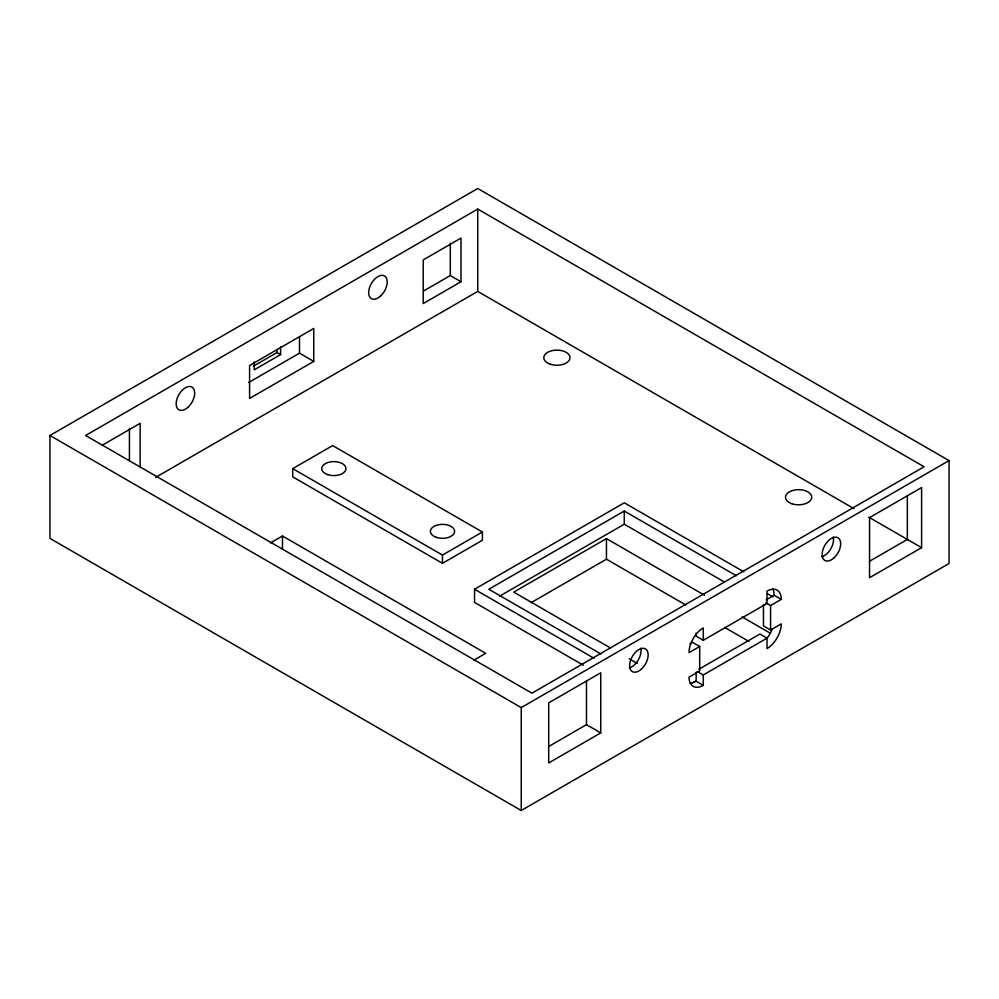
<?xml version="1.0" encoding="UTF-8"?>
<svg xmlns="http://www.w3.org/2000/svg" width="999" height="999" viewBox="0 0 999 999"><rect width="100%" height="100%" fill="white"/><g stroke="black" fill="none" stroke-linecap="round" stroke-linejoin="round"><path stroke-width="1.5" d="M49.95 435.489L49.95 538.399L521.241 810.501L949.05 563.511L949.05 460.601L477.759 188.499L49.95 435.489L521.241 707.592L949.05 460.601M499.537 596.216L624.275 524.2L624.275 511.026L736.35 575.724M477.759 209.078L85.602 435.489L531.943 693.181L924.1 466.77L477.759 209.078L477.759 291.408L853.97 508.616M102.36 445.167L140.147 423.339L140.147 466.983M253.296 366.246L277.048 352.547L280.607 354.595L280.607 346.828M280.607 354.595L254.221 369.83L254.221 362.05M248.701 382.492L299.5 353.159L313.761 361.388L313.761 328.459L249.588 365.509L249.588 398.439L313.761 361.388M423.613 290.971L450.299 275.562L461.001 281.743L461.001 238.099L423.214 259.915L423.214 303.559L461.001 281.743M155.682 477.36L477.759 291.408M292.732 468.631L332.655 445.579L482.392 532.017L482.392 540.259L442.457 563.311L292.732 476.86L292.732 468.631L442.457 555.069L482.392 532.017M270.492 542.919L282.48 535.988L485.689 653.309L473.701 660.239M583.316 665.209L474.55 602.409L474.537 589.248L624.275 502.797L743.793 571.803M624.275 511.026L488.811 589.248L600.874 653.97M704.507 595.217L606.455 538.611L513.761 592.12L610.476 647.964M531.218 602.622L606.455 559.19L685.701 604.944M689.909 643.88L692.582 642.345L699.712 646.453L699.712 670.953L689.023 677.135A20.167 11.638 -60 0 0 703.271 685.364L703.271 674.949L767.02 638.149A20.167 11.638 -60 0 0 772.239 629.083M766.133 599.875L774.15 595.254L781.28 599.363L770.579 605.544L765.833 602.797M696.153 633.079L696.153 636.163L703.271 640.284L767.02 603.483L767.02 591.133A20.167 11.638 -60 0 1 781.28 599.363M699.712 646.453L689.023 652.634A20.167 11.638 -60 0 1 703.271 627.934L703.271 640.284M548.701 746.49L586.488 724.675L600.749 732.904L600.749 672.802L548.701 702.859L548.701 762.961L600.749 732.904M869.555 561.251L907.342 539.435L921.602 547.664L921.602 487.562L869.555 517.607L869.555 577.709L921.602 547.664M698.801 669.293L759.889 634.028L767.02 638.149L767.02 648.563A20.167 11.638 -60 0 0 781.28 623.863L770.579 630.044L763.461 625.923L763.461 604.482M690.122 683.191A20.167 11.638 -60 0 0 692.457 682.816L696.153 680.694M692.457 682.816L696.153 681.256L703.271 685.364M868.805 517.182L907.916 539.76M767.394 593.656L772.801 596.778M624.275 524.2L724.188 581.88M742.12 616.932L770.329 633.229M724.662 627.434L748.838 641.395M697.339 671.515L703.271 674.949M629.283 658.816L637.35 663.473M474.537 589.248L594.055 658.279M907.342 495.791L907.342 539.435M770.579 605.544L770.579 630.044M696.153 672.24L696.153 681.256M606.455 538.611L606.455 559.19M586.488 681.043L586.488 724.675M521.241 707.592L521.241 810.501M450.299 243.194L450.299 275.562M442.457 555.069L442.457 563.311M299.5 336.688L299.5 353.159M282.48 535.988L282.48 549.213M277.048 349.425L277.048 352.547M129.445 428.446L129.445 460.801M772.814 589.06A20.167 11.638 -60 0 1 774.15 595.254M640.721 648.189A13.112 7.567 -60 0 1 629.358 667.856M833.228 537.05A13.112 7.567 -60 0 1 821.877 556.705M550.337 364.235A13.112 7.567 0 0 0 570.004 357.692A13.112 7.567 0 0 0 550.337 351.136A13.112 7.567 0 0 0 550.337 364.235M792.057 503.796A13.112 7.567 0 0 0 811.712 497.24A13.112 7.567 0 0 0 792.057 490.684A13.112 7.567 0 0 0 792.057 503.796M641.296 669.205A13.112 7.567 -60 0 0 645.441 648.9A13.112 7.567 -60 0 0 629.944 662.649A13.112 7.567 -60 0 0 641.296 669.205M833.803 558.054A13.112 7.567 -60 0 0 837.961 537.749A13.112 7.567 -60 0 0 822.452 551.498A13.112 7.567 -60 0 0 833.803 558.054M380.332 296.253A13.112 7.567 -60 0 0 384.49 275.936A13.112 7.567 -60 0 0 368.981 289.698A13.112 7.567 -60 0 0 380.332 296.253M187.824 407.392A13.112 7.567 -60 0 0 191.97 387.088A13.112 7.567 -60 0 0 176.473 400.836A13.112 7.567 -60 0 0 187.824 407.392M436.463 537.387A12.1 6.981 0 0 0 454.607 531.331A12.1 6.981 0 0 0 436.463 525.287A12.1 6.981 0 0 0 436.463 537.387M327.797 474.65A12.1 6.981 0 0 0 345.954 468.593A12.1 6.981 0 0 0 327.797 462.549A12.1 6.981 0 0 0 327.797 474.65"/></g></svg>
